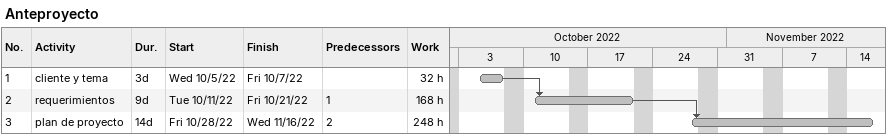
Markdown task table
Anteproyecto

| ID | Task | Duration | Start | Finish | Predecessors | Work (h) |
|---|---|---|---|---|---|---|
| 1 | cliente y tema | 3d | 2022-10-05 | 2022-10-07 |  | 32 |
| 2 | requerimientos | 9d | 2022-10-11 | 2022-10-21 | 1 | 168 |
| 3 | plan de proyecto | 14d | 2022-10-28 | 2022-11-16 | 2 | 248 |
